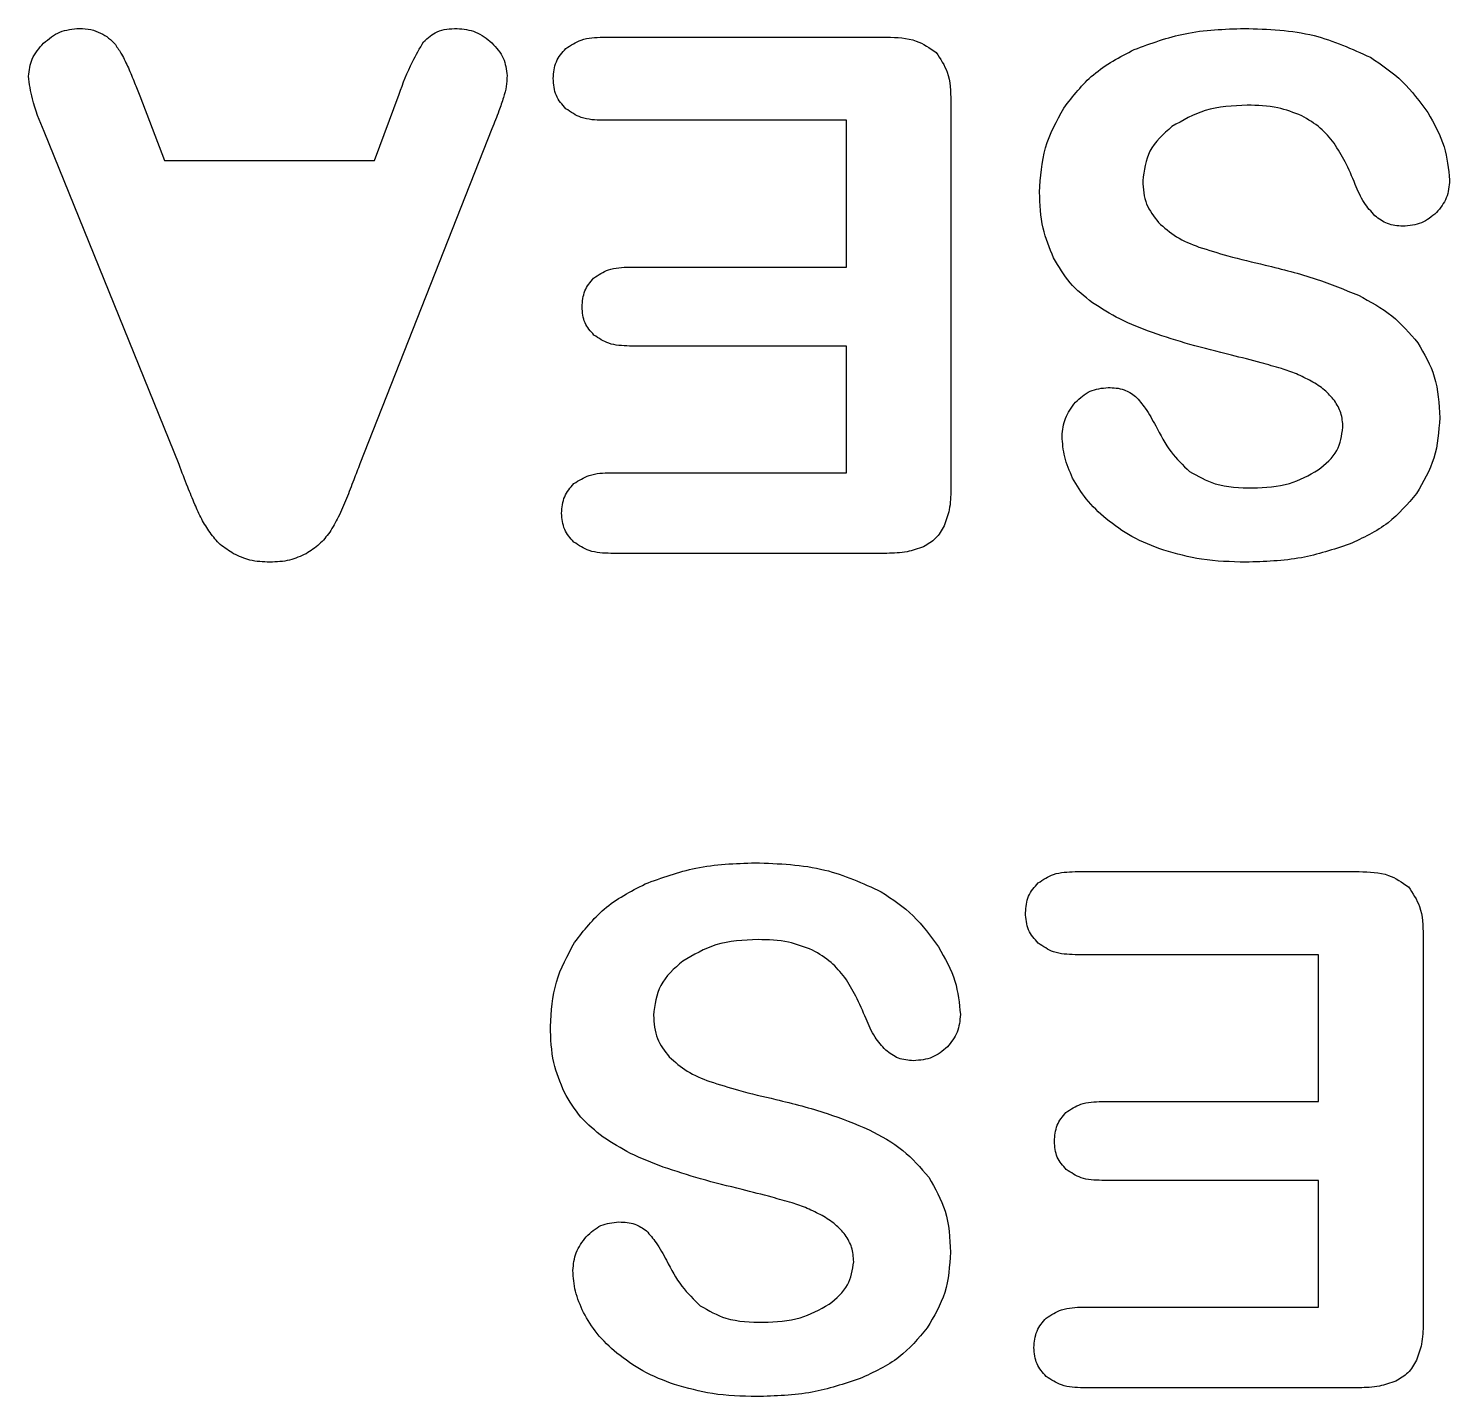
# Model space of a CAD drawing. Header units: millimetres. Extents: x -300 to 0, y -200 to 0.
# Drawn here: x -44.19 to -34.87, y -168.53 to -159.56 of the extents above; entities that cross this region are included whole.
import ezdxf

# ---------------------------------------------------------------- set-up
doc = ezdxf.new("R2010")
doc.units = ezdxf.units.MM
doc.layers.get('0').update_dxf_attribs({"linetype": 'CONTINUOUS'})

msp = doc.modelspace()

# ---------------------------------------------------------------- linework, layer by layer
for p, q in [((-40.4255, -159.6144), (-38.5623, -159.6144)), ((-43.4614, -159.9977), (-43.2998, -160.4225)), ((-41.9238, -160.4225), (-41.7622, -159.9885)), ((-38.1422, -160.0346), (-38.1422, -162.5788)), ((-38.8278, -160.1593), (-40.4255, -160.1593)), ((-38.8278, -161.122), (-38.8278, -160.1593)), ((-43.2051, -162.4172), (-44.0894, -160.2332)), ((-41.1527, -160.2147), (-42.0185, -162.4126)), ((-43.2998, -160.4225), (-41.9238, -160.4225)), ((-40.25, -161.122), (-38.8278, -161.122)), ((-38.8278, -161.6392), (-40.25, -161.6392)), ((-38.8278, -162.4703), (-38.8278, -161.6392)), ((-40.3724, -162.4703), (-38.8278, -162.4703)), ((-38.5623, -162.999), (-40.3724, -162.999)), ((-37.3272, -165.0861), (-35.4641, -165.0861)), ((-35.0439, -165.5063), (-35.0439, -168.0505)), ((-35.7296, -165.6309), (-37.3272, -165.6309)), ((-35.7296, -166.5937), (-35.7296, -165.6309)), ((-37.1517, -166.5937), (-35.7296, -166.5937)), ((-35.7296, -167.1108), (-37.1517, -167.1108)), ((-35.7296, -167.942), (-35.7296, -167.1108)), ((-37.2741, -167.942), (-35.7296, -167.942)), ((-35.4641, -168.4706), (-37.2741, -168.4706))]:
    msp.add_line(p, q)
for points, knots in [([(-44.094, -159.6537), (-44.0599, -159.6254), (-43.9914, -159.5687), (-43.9029, -159.5607), (-43.8585, -159.5567)], [0, 0, 0, 0, 0.01296689, 0.02600751, 0.02600751, 0.02600751, 0.02600751]), ([(-43.8585, -159.5567), (-43.8331, -159.5577), (-43.7851, -159.5595), (-43.7409, -159.578), (-43.72, -159.5867)], [0, 0, 0, 0, 0.00754081, 0.01427691, 0.01427691, 0.01427691, 0.01427691]), ([(-43.72, -159.5867), (-43.7016, -159.5968), (-43.665, -159.6167), (-43.6369, -159.6476), (-43.623, -159.6629)], [0, 0, 0, 0, 0.00624663, 0.01240931, 0.01240931, 0.01240931, 0.01240931]), ([(-41.6006, -159.6445), (-41.5727, -159.6189), (-41.5111, -159.5626), (-41.4272, -159.5588), (-41.3813, -159.5567)], [0, 0, 0, 0, 0.01101254, 0.02429679, 0.02429679, 0.02429679, 0.02429679]), ([(-41.3813, -159.5567), (-41.3392, -159.5609), (-41.2535, -159.5695), (-41.1867, -159.6238), (-41.1527, -159.6514)], [0, 0, 0, 0, 0.01240609, 0.02522854, 0.02522854, 0.02522854, 0.02522854]), ([(-36.9393, -159.6953), (-36.8294, -159.6549), (-36.5964, -159.5693), (-36.348, -159.5611), (-36.2167, -159.5567)], [0, 0, 0, 0, 0.03488599, 0.07399899, 0.07399899, 0.07399899, 0.07399899]), ([(-36.2167, -159.5567), (-36.0618, -159.562), (-35.7735, -159.5717), (-35.5114, -159.6909), (-35.3902, -159.746)], [0, 0, 0, 0, 0.04595671, 0.0855309, 0.0855309, 0.0855309, 0.0855309]), ([(-44.1933, -159.8707), (-44.1884, -159.8315), (-44.1781, -159.749), (-44.1229, -159.6865), (-44.094, -159.6537)], [0, 0, 0, 0, 0.01158164, 0.02436336, 0.02436336, 0.02436336, 0.02436336]), ([(-43.623, -159.6629), (-43.6088, -159.6838), (-43.576, -159.7321), (-43.5515, -159.7852), (-43.5376, -159.8153)], [0, 0, 0, 0, 0.00755662, 0.0174944, 0.0174944, 0.0174944, 0.0174944]), ([(-41.7622, -159.9885), (-41.7355, -159.9162), (-41.6914, -159.7968), (-41.6263, -159.6876), (-41.6006, -159.6445)], [0, 0, 0, 0, 0.02303397, 0.0380753, 0.0380753, 0.0380753, 0.0380753]), ([(-41.1527, -159.6514), (-41.1238, -159.6832), (-41.068, -159.7445), (-41.0582, -159.8266), (-41.0534, -159.8661)], [0, 0, 0, 0, 0.01254826, 0.0241864, 0.0241864, 0.0241864, 0.0241864]), ([(-40.751, -159.8846), (-40.7478, -159.8466), (-40.7415, -159.772), (-40.6921, -159.7159), (-40.6679, -159.6883)], [0, 0, 0, 0, 0.01110475, 0.02181988, 0.02181988, 0.02181988, 0.02181988]), ([(-40.6679, -159.6883), (-40.6352, -159.6668), (-40.5621, -159.6188), (-40.4741, -159.616), (-40.4255, -159.6144)], [0, 0, 0, 0, 0.01152055, 0.0257814, 0.0257814, 0.0257814, 0.0257814]), ([(-38.5623, -159.6144), (-38.4958, -159.616), (-38.3779, -159.6187), (-38.2813, -159.6849), (-38.2391, -159.7137)], [0, 0, 0, 0, 0.01943679, 0.0344564, 0.0344564, 0.0344564, 0.0344564]), ([(-37.4011, -160.0785), (-37.3408, -160.0006), (-37.2156, -159.8386), (-37.0337, -159.7442), (-36.9393, -159.6953)], [0, 0, 0, 0, 0.02919058, 0.06065028, 0.06065028, 0.06065028, 0.06065028]), ([(-38.2391, -159.7137), (-38.211, -159.7557), (-38.1463, -159.852), (-38.1437, -159.9688), (-38.1422, -160.0346)], [0, 0, 0, 0, 0.01488414, 0.03414181, 0.03414181, 0.03414181, 0.03414181]), ([(-35.3902, -159.746), (-35.3168, -159.7952), (-35.1698, -159.8937), (-35.0659, -160.0369), (-35.0139, -160.1085)], [0, 0, 0, 0, 0.02628493, 0.05261644, 0.05261644, 0.05261644, 0.05261644]), ([(-44.0894, -160.2332), (-44.1192, -160.1624), (-44.1685, -160.0455), (-44.1863, -159.9202), (-44.1933, -159.8707)], [0, 0, 0, 0, 0.02289536, 0.03784072, 0.03784072, 0.03784072, 0.03784072]), ([(-43.5376, -159.8153), (-43.5239, -159.8478), (-43.4983, -159.9085), (-43.4731, -159.9694), (-43.4614, -159.9977)], [0, 0, 0, 0, 0.01058004, 0.01976611, 0.01976611, 0.01976611, 0.01976611]), ([(-41.0534, -159.8661), (-41.0545, -159.8897), (-41.0567, -159.9383), (-41.0698, -159.9851), (-41.0765, -160.0092)], [0, 0, 0, 0, 0.00706507, 0.01454084, 0.01454084, 0.01454084, 0.01454084]), ([(-40.6679, -160.0831), (-40.6921, -160.0557), (-40.7422, -159.9991), (-40.748, -159.9236), (-40.751, -159.8846)], [0, 0, 0, 0, 0.01066832, 0.02205669, 0.02205669, 0.02205669, 0.02205669]), ([(-41.0765, -160.0092), (-41.0865, -160.0388), (-41.1098, -160.108), (-41.1371, -160.1758), (-41.1527, -160.2147)], [0, 0, 0, 0, 0.00934572, 0.02191832, 0.02191832, 0.02191832, 0.02191832]), ([(-36.1982, -160.06), (-36.2925, -160.0641), (-36.4688, -160.0717), (-36.6213, -160.1598), (-36.6923, -160.2009)], [0, 0, 0, 0, 0.02781276, 0.05205241, 0.05205241, 0.05205241, 0.05205241]), ([(-35.8404, -160.1293), (-35.8923, -160.1091), (-36.0072, -160.0646), (-36.1306, -160.0616), (-36.1982, -160.06)], [0, 0, 0, 0, 0.0165911, 0.03669386, 0.03669386, 0.03669386, 0.03669386]), ([(-40.4255, -160.1593), (-40.4742, -160.1577), (-40.5625, -160.1547), (-40.6353, -160.1053), (-40.6679, -160.0831)], [0, 0, 0, 0, 0.01426841, 0.02587327, 0.02587327, 0.02587327, 0.02587327]), ([(-37.5604, -160.6303), (-37.5541, -160.5311), (-37.5417, -160.3353), (-37.4475, -160.1633), (-37.4011, -160.0785)], [0, 0, 0, 0, 0.02941832, 0.05805976, 0.05805976, 0.05805976, 0.05805976]), ([(-35.628, -160.3094), (-35.6567, -160.2743), (-35.7164, -160.2014), (-35.798, -160.1539), (-35.8404, -160.1293)], [0, 0, 0, 0, 0.01348031, 0.02804754, 0.02804754, 0.02804754, 0.02804754]), ([(-35.0139, -160.1085), (-34.9721, -160.1817), (-34.8935, -160.3197), (-34.878, -160.4776), (-34.8707, -160.5518)], [0, 0, 0, 0, 0.02493897, 0.04704772, 0.04704772, 0.04704772, 0.04704772]), ([(-36.6923, -160.2009), (-36.7482, -160.2501), (-36.8561, -160.3454), (-36.8749, -160.4877), (-36.8839, -160.5564)], [0, 0, 0, 0, 0.0215408, 0.04162886, 0.04162886, 0.04162886, 0.04162886]), ([(-35.4894, -160.5795), (-35.5104, -160.5293), (-35.5495, -160.4356), (-35.6031, -160.3494), (-35.628, -160.3094)], [0, 0, 0, 0, 0.01627446, 0.03040018, 0.03040018, 0.03040018, 0.03040018]), ([(-36.8839, -160.5564), (-36.8803, -160.6092), (-36.8733, -160.7108), (-36.8103, -160.7905), (-36.78, -160.8288)], [0, 0, 0, 0, 0.01545722, 0.0297695, 0.0297695, 0.0297695, 0.0297695]), ([(-35.3602, -160.785), (-35.3852, -160.7573), (-35.4404, -160.6966), (-35.4721, -160.6208), (-35.4894, -160.5795)], [0, 0, 0, 0, 0.01111493, 0.02443428, 0.02443428, 0.02443428, 0.02443428]), ([(-34.8707, -160.5518), (-34.8742, -160.5917), (-34.8811, -160.6712), (-34.9312, -160.7333), (-34.9561, -160.7642)], [0, 0, 0, 0, 0.01173939, 0.02336133, 0.02336133, 0.02336133, 0.02336133]), ([(-37.468, -161.062), (-37.4949, -160.9976), (-37.5526, -160.8597), (-37.5576, -160.7101), (-37.5604, -160.6303)], [0, 0, 0, 0, 0.02075599, 0.04447516, 0.04447516, 0.04447516, 0.04447516]), ([(-35.1778, -160.8542), (-35.2123, -160.8516), (-35.2799, -160.8464), (-35.3338, -160.8052), (-35.3602, -160.785)], [0, 0, 0, 0, 0.01013417, 0.01988639, 0.01988639, 0.01988639, 0.01988639]), ([(-34.9561, -160.7642), (-34.9877, -160.7904), (-35.0519, -160.8439), (-35.1353, -160.8507), (-35.1778, -160.8542)], [0, 0, 0, 0, 0.01200653, 0.02444796, 0.02444796, 0.02444796, 0.02444796]), ([(-36.78, -160.8288), (-36.7425, -160.8625), (-36.6641, -160.9327), (-36.5658, -160.9707), (-36.5145, -160.9904)], [0, 0, 0, 0, 0.01499032, 0.03131259, 0.03131259, 0.03131259, 0.03131259]), ([(-36.5145, -160.9904), (-36.4516, -161.0102), (-36.3085, -161.0551), (-36.1624, -161.0891), (-36.0805, -161.1082)], [0, 0, 0, 0, 0.01977493, 0.04498646, 0.04498646, 0.04498646, 0.04498646]), ([(-37.2141, -161.3552), (-37.2656, -161.3142), (-37.3685, -161.2323), (-37.4349, -161.1187), (-37.468, -161.062)], [0, 0, 0, 0, 0.01957583, 0.0390896, 0.0390896, 0.0390896, 0.0390896]), ([(-40.4855, -161.1936), (-40.4541, -161.1728), (-40.3832, -161.1258), (-40.2977, -161.1234), (-40.25, -161.122)], [0, 0, 0, 0, 0.01108308, 0.02505039, 0.02505039, 0.02505039, 0.02505039]), ([(-36.0805, -161.1082), (-35.9677, -161.136), (-35.759, -161.1876), (-35.5601, -161.2692), (-35.4687, -161.3067)], [0, 0, 0, 0, 0.03478232, 0.06439862, 0.06439862, 0.06439862, 0.06439862]), ([(-40.5617, -161.3829), (-40.5588, -161.3465), (-40.5532, -161.2753), (-40.5077, -161.2204), (-40.4855, -161.1936)], [0, 0, 0, 0, 0.01067589, 0.02085731, 0.02085731, 0.02085731, 0.02085731]), ([(-36.8193, -161.5515), (-36.8923, -161.5242), (-37.0309, -161.4727), (-37.1553, -161.3929), (-37.2141, -161.3552)], [0, 0, 0, 0, 0.02331356, 0.04419949, 0.04419949, 0.04419949, 0.04419949]), ([(-35.4687, -161.3067), (-35.3919, -161.3477), (-35.2424, -161.4274), (-35.1322, -161.5559), (-35.0785, -161.6184)], [0, 0, 0, 0, 0.02583711, 0.05032804, 0.05032804, 0.05032804, 0.05032804]), ([(-40.4832, -161.5676), (-40.5061, -161.5421), (-40.5532, -161.4896), (-40.5588, -161.4191), (-40.5617, -161.3829)], [0, 0, 0, 0, 0.00999764, 0.02057056, 0.02057056, 0.02057056, 0.02057056]), ([(-36.3021, -161.6992), (-36.3933, -161.677), (-36.5676, -161.6345), (-36.738, -161.5783), (-36.8193, -161.5515)], [0, 0, 0, 0, 0.02813801, 0.05380347, 0.05380347, 0.05380347, 0.05380347]), ([(-40.25, -161.6392), (-40.2971, -161.6378), (-40.3819, -161.6352), (-40.452, -161.5884), (-40.4832, -161.5676)], [0, 0, 0, 0, 0.01379555, 0.02482828, 0.02482828, 0.02482828, 0.02482828]), ([(-35.0785, -161.6184), (-35.0368, -161.6907), (-34.9491, -161.8426), (-34.9401, -162.0182), (-34.9354, -162.1102)], [0, 0, 0, 0, 0.02467868, 0.05186936, 0.05186936, 0.05186936, 0.05186936]), ([(-35.9743, -161.7869), (-36.0181, -161.7744), (-36.1269, -161.7434), (-36.2366, -161.7157), (-36.3021, -161.6992)], [0, 0, 0, 0, 0.01366825, 0.03393889, 0.03393889, 0.03393889, 0.03393889]), ([(-35.778, -161.8701), (-35.8102, -161.8534), (-35.8734, -161.8206), (-35.941, -161.798), (-35.9743, -161.7869)], [0, 0, 0, 0, 0.01084187, 0.02134025, 0.02134025, 0.02134025, 0.02134025]), ([(-37.3249, -162.0086), (-37.2946, -161.9803), (-37.2339, -161.9237), (-37.1514, -161.9156), (-37.1102, -161.9116)], [0, 0, 0, 0, 0.01207454, 0.02415243, 0.02415243, 0.02415243, 0.02415243]), ([(-37.1102, -161.9116), (-37.0744, -161.913), (-37.0087, -161.9156), (-36.9547, -161.9525), (-36.9301, -161.9693)], [0, 0, 0, 0, 0.01048889, 0.01925152, 0.01925152, 0.01925152, 0.01925152]), ([(-35.6257, -161.997), (-35.6466, -161.9729), (-35.6904, -161.9223), (-35.7479, -161.888), (-35.778, -161.8701)], [0, 0, 0, 0, 0.00951149, 0.01994885, 0.01994885, 0.01994885, 0.01994885]), ([(-37.4126, -162.2302), (-37.4086, -162.19), (-37.4005, -162.1079), (-37.3505, -162.0422), (-37.3249, -162.0086)], [0, 0, 0, 0, 0.01186353, 0.02425872, 0.02425872, 0.02425872, 0.02425872]), ([(-36.9301, -161.9693), (-36.9083, -161.9949), (-36.8574, -162.0547), (-36.8199, -162.1238), (-36.7985, -162.1633)], [0, 0, 0, 0, 0.01005958, 0.02349192, 0.02349192, 0.02349192, 0.02349192]), ([(-35.5703, -162.1725), (-35.5723, -162.1401), (-35.5763, -162.077), (-35.6095, -162.0232), (-35.6257, -161.997)], [0, 0, 0, 0, 0.00956652, 0.01865297, 0.01865297, 0.01865297, 0.01865297]), ([(-34.9354, -162.1102), (-34.9413, -162.2002), (-34.9532, -162.3777), (-35.0433, -162.531), (-35.0877, -162.6065)], [0, 0, 0, 0, 0.02665062, 0.05256652, 0.05256652, 0.05256652, 0.05256652]), ([(-36.7985, -162.1633), (-36.7677, -162.2223), (-36.7096, -162.3335), (-36.6192, -162.4204), (-36.5768, -162.4611)], [0, 0, 0, 0, 0.01982681, 0.03734345, 0.03734345, 0.03734345, 0.03734345]), ([(-35.7319, -162.4518), (-35.6848, -162.4131), (-35.5956, -162.3397), (-35.5784, -162.2261), (-35.5703, -162.1725)], [0, 0, 0, 0, 0.01759605, 0.03330417, 0.03330417, 0.03330417, 0.03330417]), ([(-37.3433, -162.5049), (-37.3635, -162.4593), (-37.4023, -162.3716), (-37.4093, -162.276), (-37.4126, -162.2302)], [0, 0, 0, 0, 0.01484824, 0.02852195, 0.02852195, 0.02852195, 0.02852195]), ([(-43.1013, -162.6781), (-43.117, -162.6403), (-43.153, -162.5538), (-43.1864, -162.4664), (-43.2051, -162.4172)], [0, 0, 0, 0, 0.012294, 0.02808238, 0.02808238, 0.02808238, 0.02808238]), ([(-42.0185, -162.4126), (-42.032, -162.4472), (-42.0613, -162.5226), (-42.0904, -162.5981), (-42.1062, -162.6389)], [0, 0, 0, 0, 0.01114716, 0.02426671, 0.02426671, 0.02426671, 0.02426671]), ([(-40.6148, -162.5419), (-40.5824, -162.5211), (-40.5091, -162.4739), (-40.4214, -162.4716), (-40.3724, -162.4703)], [0, 0, 0, 0, 0.01133649, 0.02570458, 0.02570458, 0.02570458, 0.02570458]), ([(-36.5768, -162.4611), (-36.5219, -162.4926), (-36.3941, -162.5659), (-36.2458, -162.5682), (-36.1613, -162.5696)], [0, 0, 0, 0, 0.01871552, 0.04356723, 0.04356723, 0.04356723, 0.04356723]), ([(-36.1613, -162.5696), (-36.0794, -162.5663), (-35.9267, -162.5601), (-35.7936, -162.4861), (-35.7319, -162.4518)], [0, 0, 0, 0, 0.02419031, 0.04508002, 0.04508002, 0.04508002, 0.04508002]), ([(-40.6956, -162.7358), (-40.6926, -162.6981), (-40.6867, -162.6245), (-40.6383, -162.5689), (-40.6148, -162.5419)], [0, 0, 0, 0, 0.01103735, 0.02151107, 0.02151107, 0.02151107, 0.02151107]), ([(-38.1422, -162.5788), (-38.1432, -162.624), (-38.1451, -162.7065), (-38.1733, -162.7839), (-38.186, -162.8189)], [0, 0, 0, 0, 0.01343537, 0.02455328, 0.02455328, 0.02455328, 0.02455328]), ([(-37.124, -162.7728), (-37.1699, -162.7314), (-37.2566, -162.6531), (-37.3156, -162.5524), (-37.3433, -162.5049)], [0, 0, 0, 0, 0.01840654, 0.03479972, 0.03479972, 0.03479972, 0.03479972]), ([(-43.002, -162.8628), (-43.0212, -162.8337), (-43.0597, -162.775), (-43.0874, -162.7105), (-43.1013, -162.6781)], [0, 0, 0, 0, 0.01044366, 0.02100532, 0.02100532, 0.02100532, 0.02100532]), ([(-42.1062, -162.6389), (-42.1232, -162.6802), (-42.1547, -162.7568), (-42.1974, -162.8278), (-42.217, -162.8605)], [0, 0, 0, 0, 0.013385, 0.02481084, 0.02481084, 0.02481084, 0.02481084]), ([(-35.0877, -162.6065), (-35.1461, -162.6754), (-35.2679, -162.8191), (-35.4394, -162.8979), (-35.5287, -162.939)], [0, 0, 0, 0, 0.02673475, 0.05582455, 0.05582455, 0.05582455, 0.05582455]), ([(-40.6148, -162.9251), (-40.6383, -162.8989), (-40.6867, -162.8451), (-40.6926, -162.7728), (-40.6956, -162.7358)], [0, 0, 0, 0, 0.01028626, 0.02109669, 0.02109669, 0.02109669, 0.02109669]), ([(-42.8473, -163.0013), (-42.8778, -162.9825), (-42.9377, -162.9457), (-42.9808, -162.8901), (-43.002, -162.8628)], [0, 0, 0, 0, 0.01064841, 0.02091593, 0.02091593, 0.02091593, 0.02091593]), ([(-42.217, -162.8605), (-42.2386, -162.8883), (-42.2819, -162.9443), (-42.3416, -162.9823), (-42.3717, -163.0013)], [0, 0, 0, 0, 0.01047391, 0.02106154, 0.02106154, 0.02106154, 0.02106154]), ([(-38.186, -162.8189), (-38.2025, -162.8482), (-38.2353, -162.9063), (-38.2934, -162.939), (-38.3222, -162.9551)], [0, 0, 0, 0, 0.0098781, 0.01959562, 0.01959562, 0.01959562, 0.01959562]), ([(-36.7454, -162.9782), (-36.8169, -162.9518), (-36.9531, -162.9015), (-37.069, -162.8142), (-37.124, -162.7728)], [0, 0, 0, 0, 0.02272851, 0.04328419, 0.04328419, 0.04328419, 0.04328419]), ([(-40.3724, -162.999), (-40.4214, -162.9976), (-40.5095, -162.9951), (-40.5825, -162.9466), (-40.6148, -162.9251)], [0, 0, 0, 0, 0.01437539, 0.02579491, 0.02579491, 0.02579491, 0.02579491]), ([(-38.3222, -162.9551), (-38.3577, -162.9679), (-38.4351, -162.9958), (-38.5176, -162.9979), (-38.5623, -162.999)], [0, 0, 0, 0, 0.01122831, 0.02454855, 0.02454855, 0.02454855, 0.02454855]), ([(-35.5287, -162.939), (-35.6325, -162.9733), (-35.8527, -163.0461), (-36.0848, -163.0531), (-36.2075, -163.0567)], [0, 0, 0, 0, 0.03261661, 0.06921275, 0.06921275, 0.06921275, 0.06921275]), ([(-42.6095, -163.0567), (-42.6539, -163.0551), (-42.7369, -163.0522), (-42.8123, -163.0175), (-42.8473, -163.0013)], [0, 0, 0, 0, 0.01317496, 0.02463293, 0.02463293, 0.02463293, 0.02463293]), ([(-42.3717, -163.0013), (-42.4071, -163.0175), (-42.4826, -163.0518), (-42.5655, -163.055), (-42.6095, -163.0567)], [0, 0, 0, 0, 0.01156558, 0.02462567, 0.02462567, 0.02462567, 0.02462567]), ([(-36.2075, -163.0567), (-36.3049, -163.0544), (-36.4875, -163.0501), (-36.6633, -163.0011), (-36.7454, -162.9782)], [0, 0, 0, 0, 0.02909824, 0.05454939, 0.05454939, 0.05454939, 0.05454939]), ([(-40.1484, -165.1669), (-40.0385, -165.1265), (-39.8055, -165.0409), (-39.5571, -165.0327), (-39.4258, -165.0284)], [0, 0, 0, 0, 0.03488591, 0.07399903, 0.07399903, 0.07399903, 0.07399903]), ([(-39.4258, -165.0284), (-39.2709, -165.0336), (-38.9826, -165.0434), (-38.7205, -165.1625), (-38.5993, -165.2177)], [0, 0, 0, 0, 0.04595671, 0.08553081, 0.08553081, 0.08553081, 0.08553081]), ([(-37.5696, -165.16), (-37.5369, -165.1385), (-37.4638, -165.0904), (-37.3758, -165.0876), (-37.3272, -165.0861)], [0, 0, 0, 0, 0.01152058, 0.02578154, 0.02578154, 0.02578154, 0.02578154]), ([(-35.4641, -165.0861), (-35.3975, -165.0876), (-35.2796, -165.0904), (-35.183, -165.1565), (-35.1408, -165.1854)], [0, 0, 0, 0, 0.01943674, 0.03445635, 0.03445635, 0.03445635, 0.03445635]), ([(-40.6102, -165.5501), (-40.5499, -165.4722), (-40.4247, -165.3103), (-40.2428, -165.2159), (-40.1484, -165.1669)], [0, 0, 0, 0, 0.02919049, 0.06065025, 0.06065025, 0.06065025, 0.06065025]), ([(-37.6527, -165.3562), (-37.6495, -165.3182), (-37.6432, -165.2437), (-37.5938, -165.1875), (-37.5696, -165.16)], [0, 0, 0, 0, 0.01110473, 0.02181989, 0.02181989, 0.02181989, 0.02181989]), ([(-35.1408, -165.1854), (-35.1127, -165.2274), (-35.0481, -165.3237), (-35.0454, -165.4404), (-35.0439, -165.5063)], [0, 0, 0, 0, 0.01488414, 0.03414186, 0.03414186, 0.03414186, 0.03414186]), ([(-38.5993, -165.2177), (-38.5259, -165.2669), (-38.3789, -165.3653), (-38.275, -165.5085), (-38.223, -165.5801)], [0, 0, 0, 0, 0.02628493, 0.05261652, 0.05261652, 0.05261652, 0.05261652]), ([(-37.5696, -165.5548), (-37.5938, -165.5274), (-37.6439, -165.4708), (-37.6497, -165.3952), (-37.6527, -165.3562)], [0, 0, 0, 0, 0.01066824, 0.02205666, 0.02205666, 0.02205666, 0.02205666]), ([(-40.7695, -166.1019), (-40.7632, -166.0027), (-40.7508, -165.807), (-40.6566, -165.635), (-40.6102, -165.5501)], [0, 0, 0, 0, 0.02941826, 0.05805981, 0.05805981, 0.05805981, 0.05805981]), ([(-39.4073, -165.5317), (-39.5016, -165.5357), (-39.6779, -165.5434), (-39.8304, -165.6315), (-39.9014, -165.6725)], [0, 0, 0, 0, 0.02781283, 0.05205232, 0.05205232, 0.05205232, 0.05205232]), ([(-39.0495, -165.6009), (-39.1014, -165.5808), (-39.2163, -165.5362), (-39.3397, -165.5333), (-39.4073, -165.5317)], [0, 0, 0, 0, 0.01659102, 0.03669385, 0.03669385, 0.03669385, 0.03669385]), ([(-37.3272, -165.6309), (-37.3759, -165.6293), (-37.4642, -165.6263), (-37.537, -165.5769), (-37.5696, -165.5548)], [0, 0, 0, 0, 0.01426855, 0.02587337, 0.02587337, 0.02587337, 0.02587337]), ([(-38.8371, -165.781), (-38.8658, -165.746), (-38.9255, -165.673), (-39.0071, -165.6256), (-39.0495, -165.6009)], [0, 0, 0, 0, 0.01348027, 0.02804756, 0.02804756, 0.02804756, 0.02804756]), ([(-38.223, -165.5801), (-38.1813, -165.6533), (-38.1026, -165.7914), (-38.0871, -165.9492), (-38.0798, -166.0234)], [0, 0, 0, 0, 0.02493889, 0.04704761, 0.04704761, 0.04704761, 0.04704761]), ([(-39.9014, -165.6725), (-39.9573, -165.7218), (-40.0652, -165.817), (-40.084, -165.9594), (-40.093, -166.028)], [0, 0, 0, 0, 0.02154079, 0.04162897, 0.04162897, 0.04162897, 0.04162897]), ([(-38.6985, -166.0511), (-38.7195, -166.001), (-38.7586, -165.9073), (-38.8122, -165.8211), (-38.8371, -165.781)], [0, 0, 0, 0, 0.01627446, 0.03040018, 0.03040018, 0.03040018, 0.03040018]), ([(-40.093, -166.028), (-40.0894, -166.0808), (-40.0824, -166.1824), (-40.0194, -166.2621), (-39.9891, -166.3005)], [0, 0, 0, 0, 0.01545729, 0.02976952, 0.02976952, 0.02976952, 0.02976952]), ([(-38.0798, -166.0234), (-38.0833, -166.0634), (-38.0902, -166.1428), (-38.1403, -166.2049), (-38.1652, -166.2358)], [0, 0, 0, 0, 0.01173944, 0.02336133, 0.02336133, 0.02336133, 0.02336133]), ([(-40.6771, -166.5336), (-40.704, -166.4693), (-40.7617, -166.3313), (-40.7667, -166.1817), (-40.7695, -166.1019)], [0, 0, 0, 0, 0.02075597, 0.04447514, 0.04447514, 0.04447514, 0.04447514]), ([(-38.5693, -166.2566), (-38.5943, -166.229), (-38.6495, -166.1682), (-38.6812, -166.0924), (-38.6985, -166.0511)], [0, 0, 0, 0, 0.01111498, 0.02443425, 0.02443425, 0.02443425, 0.02443425]), ([(-39.9891, -166.3005), (-39.9516, -166.3341), (-39.8732, -166.4044), (-39.7749, -166.4423), (-39.7236, -166.4621)], [0, 0, 0, 0, 0.01499019, 0.03131246, 0.03131246, 0.03131246, 0.03131246]), ([(-38.3869, -166.3259), (-38.4214, -166.3232), (-38.489, -166.318), (-38.5429, -166.2768), (-38.5693, -166.2566)], [0, 0, 0, 0, 0.01013411, 0.01988641, 0.01988641, 0.01988641, 0.01988641]), ([(-38.1652, -166.2358), (-38.1968, -166.2621), (-38.261, -166.3155), (-38.3444, -166.3224), (-38.3869, -166.3259)], [0, 0, 0, 0, 0.01200658, 0.02444804, 0.02444804, 0.02444804, 0.02444804]), ([(-39.7236, -166.4621), (-39.6607, -166.4818), (-39.5176, -166.5268), (-39.3715, -166.5608), (-39.2896, -166.5798)], [0, 0, 0, 0, 0.01977505, 0.04498652, 0.04498652, 0.04498652, 0.04498652]), ([(-40.4232, -166.8268), (-40.4747, -166.7858), (-40.5776, -166.7039), (-40.644, -166.5903), (-40.6771, -166.5336)], [0, 0, 0, 0, 0.01957579, 0.03908956, 0.03908956, 0.03908956, 0.03908956]), ([(-39.2896, -166.5798), (-39.1768, -166.6077), (-38.9681, -166.6593), (-38.7692, -166.7409), (-38.6778, -166.7784)], [0, 0, 0, 0, 0.03478229, 0.06439865, 0.06439865, 0.06439865, 0.06439865]), ([(-37.3872, -166.6652), (-37.3558, -166.6444), (-37.2849, -166.5974), (-37.1994, -166.595), (-37.1517, -166.5937)], [0, 0, 0, 0, 0.01108318, 0.0250505, 0.0250505, 0.0250505, 0.0250505]), ([(-37.4634, -166.8546), (-37.4605, -166.8181), (-37.4549, -166.7469), (-37.4094, -166.692), (-37.3872, -166.6652)], [0, 0, 0, 0, 0.01067588, 0.0208573, 0.0208573, 0.0208573, 0.0208573]), ([(-38.6778, -166.7784), (-38.601, -166.8193), (-38.4515, -166.899), (-38.3413, -167.0275), (-38.2876, -167.09)], [0, 0, 0, 0, 0.0258371, 0.05032799, 0.05032799, 0.05032799, 0.05032799]), ([(-40.0284, -167.0231), (-40.1014, -166.9959), (-40.24, -166.9443), (-40.3644, -166.8645), (-40.4232, -166.8268)], [0, 0, 0, 0, 0.02331343, 0.04419952, 0.04419952, 0.04419952, 0.04419952]), ([(-37.3849, -167.0393), (-37.4078, -167.0137), (-37.4549, -166.9612), (-37.4605, -166.8908), (-37.4634, -166.8546)], [0, 0, 0, 0, 0.00999762, 0.02057055, 0.02057055, 0.02057055, 0.02057055]), ([(-39.5112, -167.1708), (-39.6024, -167.1486), (-39.7767, -167.1061), (-39.9471, -167.0499), (-40.0284, -167.0231)], [0, 0, 0, 0, 0.02813809, 0.05380339, 0.05380339, 0.05380339, 0.05380339]), ([(-37.1517, -167.1108), (-37.1988, -167.1094), (-37.2836, -167.1069), (-37.3537, -167.0601), (-37.3849, -167.0393)], [0, 0, 0, 0, 0.01379561, 0.0248283, 0.0248283, 0.0248283, 0.0248283]), ([(-38.2876, -167.09), (-38.2459, -167.1623), (-38.1582, -167.3143), (-38.1492, -167.4898), (-38.1445, -167.5818)], [0, 0, 0, 0, 0.02467866, 0.05186934, 0.05186934, 0.05186934, 0.05186934]), ([(-39.1834, -167.2586), (-39.2272, -167.2461), (-39.336, -167.2151), (-39.4457, -167.1874), (-39.5112, -167.1708)], [0, 0, 0, 0, 0.01366825, 0.03393889, 0.03393889, 0.03393889, 0.03393889]), ([(-38.9871, -167.3417), (-39.0193, -167.325), (-39.0825, -167.2923), (-39.1501, -167.2697), (-39.1834, -167.2586)], [0, 0, 0, 0, 0.01084187, 0.02134041, 0.02134041, 0.02134041, 0.02134041]), ([(-40.534, -167.4802), (-40.5037, -167.4519), (-40.443, -167.3954), (-40.3605, -167.3873), (-40.3193, -167.3832)], [0, 0, 0, 0, 0.01207463, 0.02415253, 0.02415253, 0.02415253, 0.02415253]), ([(-40.3193, -167.3832), (-40.2835, -167.3847), (-40.2178, -167.3873), (-40.1638, -167.4242), (-40.1392, -167.441)], [0, 0, 0, 0, 0.01048893, 0.01925152, 0.01925152, 0.01925152, 0.01925152]), ([(-38.8348, -167.4687), (-38.8557, -167.4445), (-38.8995, -167.3939), (-38.957, -167.3596), (-38.9871, -167.3417)], [0, 0, 0, 0, 0.00951157, 0.01994882, 0.01994882, 0.01994882, 0.01994882]), ([(-40.6217, -167.7018), (-40.6177, -167.6617), (-40.6096, -167.5795), (-40.5596, -167.5138), (-40.534, -167.4802)], [0, 0, 0, 0, 0.01186346, 0.02425868, 0.02425868, 0.02425868, 0.02425868]), ([(-40.1392, -167.441), (-40.1174, -167.4666), (-40.0665, -167.5263), (-40.029, -167.5954), (-40.0076, -167.6349)], [0, 0, 0, 0, 0.01005962, 0.02349203, 0.02349203, 0.02349203, 0.02349203]), ([(-38.7794, -167.6441), (-38.7814, -167.6118), (-38.7854, -167.5486), (-38.8186, -167.4949), (-38.8348, -167.4687)], [0, 0, 0, 0, 0.00956651, 0.01865296, 0.01865296, 0.01865296, 0.01865296]), ([(-38.1445, -167.5818), (-38.1504, -167.6718), (-38.1623, -167.8493), (-38.2524, -168.0026), (-38.2968, -168.0782)], [0, 0, 0, 0, 0.02665061, 0.05256664, 0.05256664, 0.05256664, 0.05256664]), ([(-40.5524, -167.9766), (-40.5726, -167.9309), (-40.6114, -167.8432), (-40.6184, -167.7477), (-40.6217, -167.7018)], [0, 0, 0, 0, 0.01484832, 0.02852202, 0.02852202, 0.02852202, 0.02852202]), ([(-40.0076, -167.6349), (-39.9768, -167.6939), (-39.9187, -167.8052), (-39.8283, -167.892), (-39.786, -167.9327)], [0, 0, 0, 0, 0.01982677, 0.03734337, 0.03734337, 0.03734337, 0.03734337]), ([(-38.941, -167.9235), (-38.8939, -167.8847), (-38.8047, -167.8113), (-38.7875, -167.6977), (-38.7794, -167.6441)], [0, 0, 0, 0, 0.01759593, 0.03330415, 0.03330415, 0.03330415, 0.03330415]), ([(-40.3331, -168.2444), (-40.379, -168.203), (-40.4657, -168.1248), (-40.5247, -168.024), (-40.5524, -167.9766)], [0, 0, 0, 0, 0.01840654, 0.03479963, 0.03479963, 0.03479963, 0.03479963]), ([(-39.786, -167.9327), (-39.731, -167.9642), (-39.6032, -168.0375), (-39.4549, -168.0399), (-39.3704, -168.0412)], [0, 0, 0, 0, 0.01871547, 0.04356723, 0.04356723, 0.04356723, 0.04356723]), ([(-39.3704, -168.0412), (-39.2885, -168.0379), (-39.1359, -168.0318), (-39.0027, -167.9578), (-38.941, -167.9235)], [0, 0, 0, 0, 0.0241903, 0.04508004, 0.04508004, 0.04508004, 0.04508004]), ([(-37.5165, -168.0135), (-37.4841, -167.9927), (-37.4108, -167.9456), (-37.3231, -167.9432), (-37.2741, -167.942)], [0, 0, 0, 0, 0.01133649, 0.02570457, 0.02570457, 0.02570457, 0.02570457]), ([(-38.2968, -168.0782), (-38.3552, -168.147), (-38.477, -168.2907), (-38.6485, -168.3696), (-38.7378, -168.4106)], [0, 0, 0, 0, 0.02673471, 0.05582456, 0.05582456, 0.05582456, 0.05582456]), ([(-37.5973, -168.2075), (-37.5943, -168.1697), (-37.5885, -168.0961), (-37.5401, -168.0406), (-37.5165, -168.0135)], [0, 0, 0, 0, 0.01103735, 0.02151097, 0.02151097, 0.02151097, 0.02151097]), ([(-35.0439, -168.0505), (-35.0449, -168.0956), (-35.0468, -168.1781), (-35.075, -168.2555), (-35.0877, -168.2906)], [0, 0, 0, 0, 0.01343537, 0.02455328, 0.02455328, 0.02455328, 0.02455328]), ([(-39.9545, -168.4499), (-40.026, -168.4234), (-40.1622, -168.3731), (-40.2781, -168.2858), (-40.3331, -168.2444)], [0, 0, 0, 0, 0.02272852, 0.04328421, 0.04328421, 0.04328421, 0.04328421]), ([(-37.5165, -168.3968), (-37.5401, -168.3705), (-37.5884, -168.3167), (-37.5943, -168.2445), (-37.5973, -168.2075)], [0, 0, 0, 0, 0.01028621, 0.0210967, 0.0210967, 0.0210967, 0.0210967]), ([(-35.0877, -168.2906), (-35.1042, -168.3199), (-35.137, -168.3779), (-35.1951, -168.4106), (-35.2239, -168.4268)], [0, 0, 0, 0, 0.00987797, 0.01959548, 0.01959548, 0.01959548, 0.01959548]), ([(-39.4166, -168.5284), (-39.514, -168.5261), (-39.6966, -168.5217), (-39.8724, -168.4727), (-39.9545, -168.4499)], [0, 0, 0, 0, 0.02909824, 0.05454934, 0.05454934, 0.05454934, 0.05454934]), ([(-38.7378, -168.4106), (-38.8416, -168.4449), (-39.0618, -168.5177), (-39.2939, -168.5247), (-39.4166, -168.5284)], [0, 0, 0, 0, 0.03261663, 0.06921277, 0.06921277, 0.06921277, 0.06921277]), ([(-37.2741, -168.4706), (-37.3232, -168.4693), (-37.4112, -168.4668), (-37.4842, -168.4182), (-37.5165, -168.3968)], [0, 0, 0, 0, 0.01437538, 0.02579488, 0.02579488, 0.02579488, 0.02579488]), ([(-35.2239, -168.4268), (-35.2594, -168.4396), (-35.3369, -168.4675), (-35.4193, -168.4695), (-35.4641, -168.4706)], [0, 0, 0, 0, 0.01122825, 0.02454855, 0.02454855, 0.02454855, 0.02454855])]:
    msp.add_open_spline(points, degree=3, knots=knots)

doc.saveas('drawing.dxf')
